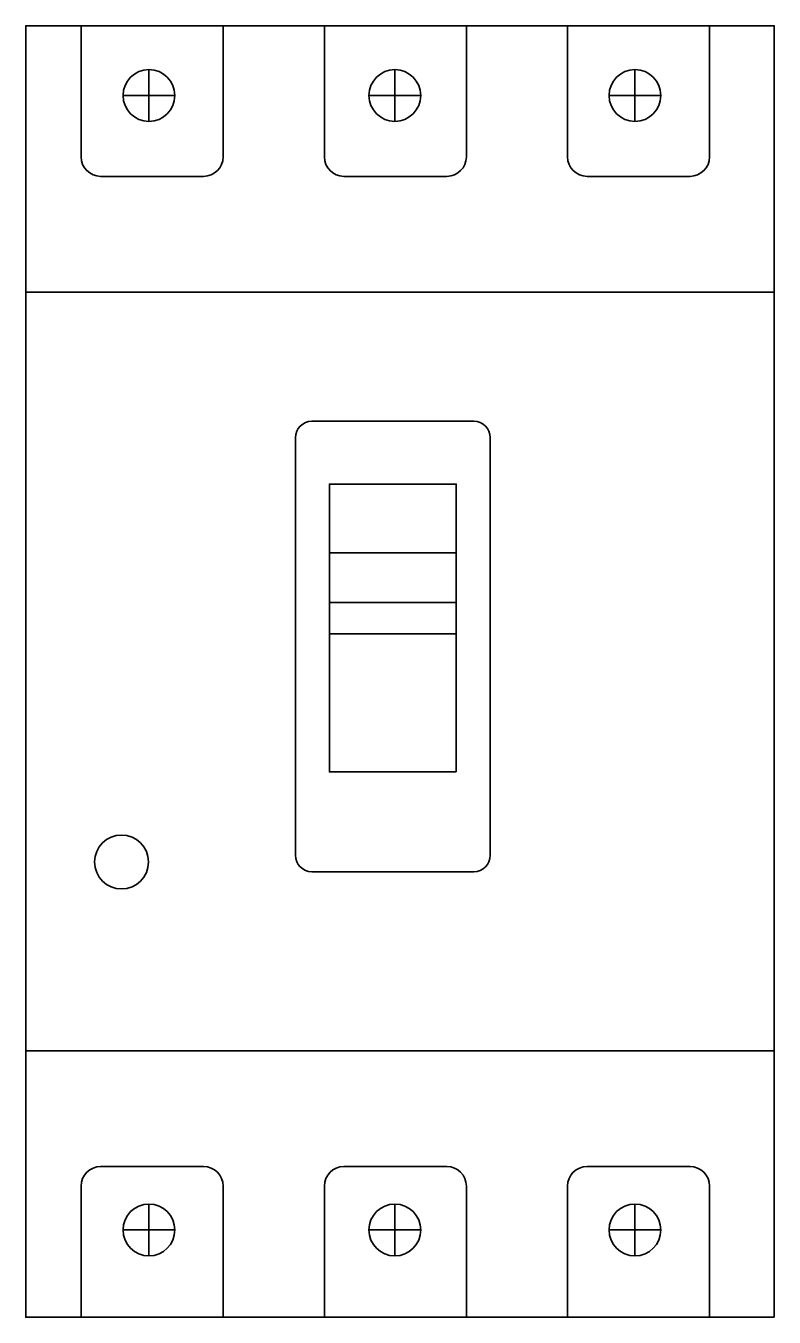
# Model space of a CAD drawing. Header units: inches. Extents: x 0 to 91, y -157 to 0.
import ezdxf

# ---------------------------------------------------------------- set-up
doc = ezdxf.new("R2010")
doc.units = ezdxf.units.IN
doc.header["$MEASUREMENT"] = 0
doc.layers.add('Layer 2', color=7, linetype='Continuous')

# ---------------------------------------------------------------- blocks, each defined once
blk = doc.blocks.new('block 6')
at = {"layer": 'Layer 2', "color": 7, "lineweight": 35}
for points in [[(14.97, -5.32), (14.97, -11.62)], [(11.82, -8.47), (18.12, -8.47)]]:
    blk.add_lwpolyline(points, dxfattribs=at)
blk = doc.blocks.new('block 5')
at = {"layer": 'Layer 2', "color": 7, "lineweight": 35}
blk.add_open_spline([(11.82, -8.47), (11.82, -10.21), (13.23, -11.62), (14.97, -11.62), (16.71, -11.62), (18.12, -10.21), (18.12, -8.47), (18.12, -6.73), (16.71, -5.32), (14.97, -5.32), (13.23, -5.32), (11.82, -6.73), (11.82, -8.47)], degree=3, knots=[0, 0, 0, 0, 1, 1, 1, 2, 2, 2, 3, 3, 3, 4, 4, 4, 4], dxfattribs=at)
at = {"layer": 'Layer 2'}
blk.add_blockref('block 6', (0, 0), dxfattribs=at)
blk = doc.blocks.new('block 8')
at = {"layer": 'Layer 2', "color": 7, "lineweight": 35}
for points in [[(44.87, -5.32), (44.87, -11.62)], [(41.72, -8.47), (48.02, -8.47)]]:
    blk.add_lwpolyline(points, dxfattribs=at)
blk = doc.blocks.new('block 7')
at = {"layer": 'Layer 2', "color": 7, "lineweight": 35}
blk.add_open_spline([(41.72, -8.47), (41.72, -10.21), (43.13, -11.62), (44.87, -11.62), (46.61, -11.62), (48.02, -10.21), (48.02, -8.47), (48.02, -6.73), (46.61, -5.32), (44.87, -5.32), (43.13, -5.32), (41.72, -6.73), (41.72, -8.47)], degree=3, knots=[0, 0, 0, 0, 1, 1, 1, 2, 2, 2, 3, 3, 3, 4, 4, 4, 4], dxfattribs=at)
at = {"layer": 'Layer 2'}
blk.add_blockref('block 8', (0, 0), dxfattribs=at)
blk = doc.blocks.new('block 10')
at = {"layer": 'Layer 2', "color": 7, "lineweight": 35}
for points in [[(74.07, -5.32), (74.07, -11.62)], [(70.92, -8.47), (77.22, -8.47)]]:
    blk.add_lwpolyline(points, dxfattribs=at)
blk = doc.blocks.new('block 9')
at = {"layer": 'Layer 2', "color": 7, "lineweight": 35}
blk.add_open_spline([(70.92, -8.47), (70.92, -10.21), (72.33, -11.62), (74.07, -11.62), (75.81, -11.62), (77.22, -10.21), (77.22, -8.47), (77.22, -6.73), (75.81, -5.32), (74.07, -5.32), (72.33, -5.32), (70.92, -6.73), (70.92, -8.47)], degree=3, knots=[0, 0, 0, 0, 1, 1, 1, 2, 2, 2, 3, 3, 3, 4, 4, 4, 4], dxfattribs=at)
at = {"layer": 'Layer 2'}
blk.add_blockref('block 10', (0, 0), dxfattribs=at)
blk = doc.blocks.new('block 12')
at = {"layer": 'Layer 2', "color": 7, "lineweight": 35}
for points in [[(14.97, -143.25), (14.97, -149.55)], [(11.82, -146.4), (18.12, -146.4)]]:
    blk.add_lwpolyline(points, dxfattribs=at)
blk = doc.blocks.new('block 11')
at = {"layer": 'Layer 2', "color": 7, "lineweight": 35}
blk.add_open_spline([(11.82, -146.4), (11.82, -148.14), (13.23, -149.55), (14.97, -149.55), (16.71, -149.55), (18.12, -148.14), (18.12, -146.4), (18.12, -144.66), (16.71, -143.25), (14.97, -143.25), (13.23, -143.25), (11.82, -144.66), (11.82, -146.4)], degree=3, knots=[0, 0, 0, 0, 1, 1, 1, 2, 2, 2, 3, 3, 3, 4, 4, 4, 4], dxfattribs=at)
at = {"layer": 'Layer 2'}
blk.add_blockref('block 12', (0, 0), dxfattribs=at)
blk = doc.blocks.new('block 14')
at = {"layer": 'Layer 2', "color": 7, "lineweight": 35}
for points in [[(44.87, -143.25), (44.87, -149.55)], [(41.72, -146.4), (48.02, -146.4)]]:
    blk.add_lwpolyline(points, dxfattribs=at)
blk = doc.blocks.new('block 13')
at = {"layer": 'Layer 2', "color": 7, "lineweight": 35}
blk.add_open_spline([(41.72, -146.4), (41.72, -148.14), (43.13, -149.55), (44.87, -149.55), (46.61, -149.55), (48.02, -148.14), (48.02, -146.4), (48.02, -144.66), (46.61, -143.25), (44.87, -143.25), (43.13, -143.25), (41.72, -144.66), (41.72, -146.4)], degree=3, knots=[0, 0, 0, 0, 1, 1, 1, 2, 2, 2, 3, 3, 3, 4, 4, 4, 4], dxfattribs=at)
at = {"layer": 'Layer 2'}
blk.add_blockref('block 14', (0, 0), dxfattribs=at)
blk = doc.blocks.new('block 16')
at = {"layer": 'Layer 2', "color": 7, "lineweight": 35}
for points in [[(74.07, -143.25), (74.07, -149.55)], [(70.92, -146.4), (77.22, -146.4)]]:
    blk.add_lwpolyline(points, dxfattribs=at)
blk = doc.blocks.new('block 15')
at = {"layer": 'Layer 2', "color": 7, "lineweight": 35}
blk.add_open_spline([(70.92, -146.4), (70.92, -148.14), (72.33, -149.55), (74.07, -149.55), (75.81, -149.55), (77.22, -148.14), (77.22, -146.4), (77.22, -144.66), (75.81, -143.25), (74.07, -143.25), (72.33, -143.25), (70.92, -144.66), (70.92, -146.4)], degree=3, knots=[0, 0, 0, 0, 1, 1, 1, 2, 2, 2, 3, 3, 3, 4, 4, 4, 4], dxfattribs=at)
at = {"layer": 'Layer 2'}
blk.add_blockref('block 16', (0, 0), dxfattribs=at)
blk = doc.blocks.new('block 18')
at = {"layer": 'Layer 2', "color": 7, "lineweight": 35}
for points in [[(23.99, 0), (23.99, 0), (23.99, -15.93), (23.99, -15.93), (23.99, -17.23), (22.92, -18.3), (21.61, -18.3), (21.61, -18.3), (9.1, -18.3), (9.1, -18.3), (7.79, -18.3), (6.72, -17.23), (6.72, -15.93), (6.72, -15.93), (6.72, 0), (6.72, 0)], [(53.57, 0), (53.57, 0), (53.57, -15.93), (53.57, -15.93), (53.57, -17.23), (52.5, -18.3), (51.19, -18.3), (51.19, -18.3), (38.67, -18.3), (38.67, -18.3), (37.37, -18.3), (36.3, -17.23), (36.3, -15.93), (36.3, -15.93), (36.3, 0), (36.3, 0)], [(83.15, 0), (83.15, 0), (83.15, -15.93), (83.15, -15.93), (83.15, -17.23), (82.08, -18.3), (80.77, -18.3), (80.77, -18.3), (68.25, -18.3), (68.25, -18.3), (66.94, -18.3), (65.87, -17.23), (65.87, -15.93), (65.87, -15.93), (65.87, 0), (65.87, 0)]]:
    blk.add_open_spline(points, degree=3, knots=[0, 0, 0, 0, 1, 1, 1, 2, 2, 2, 3, 3, 3, 4, 4, 4, 5, 5, 5, 5], dxfattribs=at)
blk = doc.blocks.new('block 19')
at = {"layer": 'Layer 2', "color": 7, "lineweight": 35}
for points in [[(23.99, -156.98), (23.99, -156.98), (23.99, -141.06), (23.99, -141.06), (23.99, -139.75), (22.92, -138.68), (21.61, -138.68), (21.61, -138.68), (9.1, -138.68), (9.1, -138.68), (7.79, -138.68), (6.72, -139.75), (6.72, -141.06), (6.72, -141.06), (6.72, -156.98), (6.72, -156.98)], [(53.57, -156.98), (53.57, -156.98), (53.57, -141.06), (53.57, -141.06), (53.57, -139.75), (52.5, -138.68), (51.19, -138.68), (51.19, -138.68), (38.67, -138.68), (38.67, -138.68), (37.37, -138.68), (36.3, -139.75), (36.3, -141.06), (36.3, -141.06), (36.3, -156.98), (36.3, -156.98)], [(83.15, -156.98), (83.15, -156.98), (83.15, -141.06), (83.15, -141.06), (83.15, -139.75), (82.08, -138.68), (80.77, -138.68), (80.77, -138.68), (68.25, -138.68), (68.25, -138.68), (66.94, -138.68), (65.87, -139.75), (65.87, -141.06), (65.87, -141.06), (65.87, -156.98), (65.87, -156.98)]]:
    blk.add_open_spline(points, degree=3, knots=[0, 0, 0, 0, 1, 1, 1, 2, 2, 2, 3, 3, 3, 4, 4, 4, 5, 5, 5, 5], dxfattribs=at)
blk = doc.blocks.new('block 17')
at = {"layer": 'Layer 2'}
for name in ['block 18', 'block 19']:
    blk.add_blockref(name, (0, 0), dxfattribs=at)
blk = doc.blocks.new('block 4')
at = {"layer": 'Layer 2', "color": 7, "lineweight": 35}
blk.add_lwpolyline([(91, -157), (0, -157), (0, 0), (91, 0), (91, -157)], dxfattribs=at)
at = {"layer": 'Layer 2'}
for name in ['block 17', 'block 5', 'block 7', 'block 9', 'block 11', 'block 13', 'block 15']:
    blk.add_blockref(name, (0, 0), dxfattribs=at)
blk = doc.blocks.new('block 3')
at = {"layer": 'Layer 2', "color": 7, "lineweight": 35}
blk.add_lwpolyline([(91, -124.62), (0, -124.62), (0, -32.38), (91, -32.38), (91, -124.62)], dxfattribs=at)
at = {"layer": 'Layer 2'}
blk.add_blockref('block 4', (0, 0), dxfattribs=at)
blk = doc.blocks.new('block 20')
at = {"layer": 'Layer 2', "color": 7, "lineweight": 35}
for points in [[(52.35, -90.7), (36.92, -90.7), (36.92, -55.72), (52.35, -55.72), (52.35, -90.7)], [(37.04, -64.09), (52.22, -64.09)], [(37.02, -70.1), (52.2, -70.1)], [(37.04, -73.93), (52.22, -73.93)]]:
    blk.add_lwpolyline(points, dxfattribs=at)
blk.add_open_spline([(56.48, -100.85), (56.48, -101.95), (55.58, -102.85), (54.48, -102.85), (54.48, -102.85), (34.79, -102.85), (34.79, -102.85), (33.69, -102.85), (32.79, -101.95), (32.79, -100.85), (32.79, -100.85), (32.79, -50.07), (32.79, -50.07), (32.79, -48.97), (33.69, -48.07), (34.79, -48.07), (34.79, -48.07), (54.48, -48.07), (54.48, -48.07), (55.58, -48.07), (56.48, -48.97), (56.48, -50.07), (56.48, -50.07), (56.48, -100.85), (56.48, -100.85)], degree=3, knots=[0, 0, 0, 0, 1, 1, 1, 2, 2, 2, 3, 3, 3, 4, 4, 4, 5, 5, 5, 6, 6, 6, 7, 7, 7, 8, 8, 8, 8], dxfattribs=at)
blk = doc.blocks.new('block 2')
at = {"layer": 'Layer 2', "color": 7, "lineweight": 35}
blk.add_open_spline([(8.36, -101.66), (8.36, -103.47), (9.83, -104.94), (11.64, -104.94), (13.45, -104.94), (14.92, -103.47), (14.92, -101.66), (14.92, -99.85), (13.45, -98.38), (11.64, -98.38), (9.83, -98.38), (8.36, -99.85), (8.36, -101.66)], degree=3, knots=[0, 0, 0, 0, 1, 1, 1, 2, 2, 2, 3, 3, 3, 4, 4, 4, 4], dxfattribs=at)
at = {"layer": 'Layer 2'}
for name in ['block 3', 'block 20']:
    blk.add_blockref(name, (0, 0), dxfattribs=at)

msp = doc.modelspace()

# ---------------------------------------------------------------- block references
at = {"layer": 'Layer 2'}
msp.add_blockref('block 2', (0, 0), dxfattribs=at)

doc.saveas('drawing.dxf')
